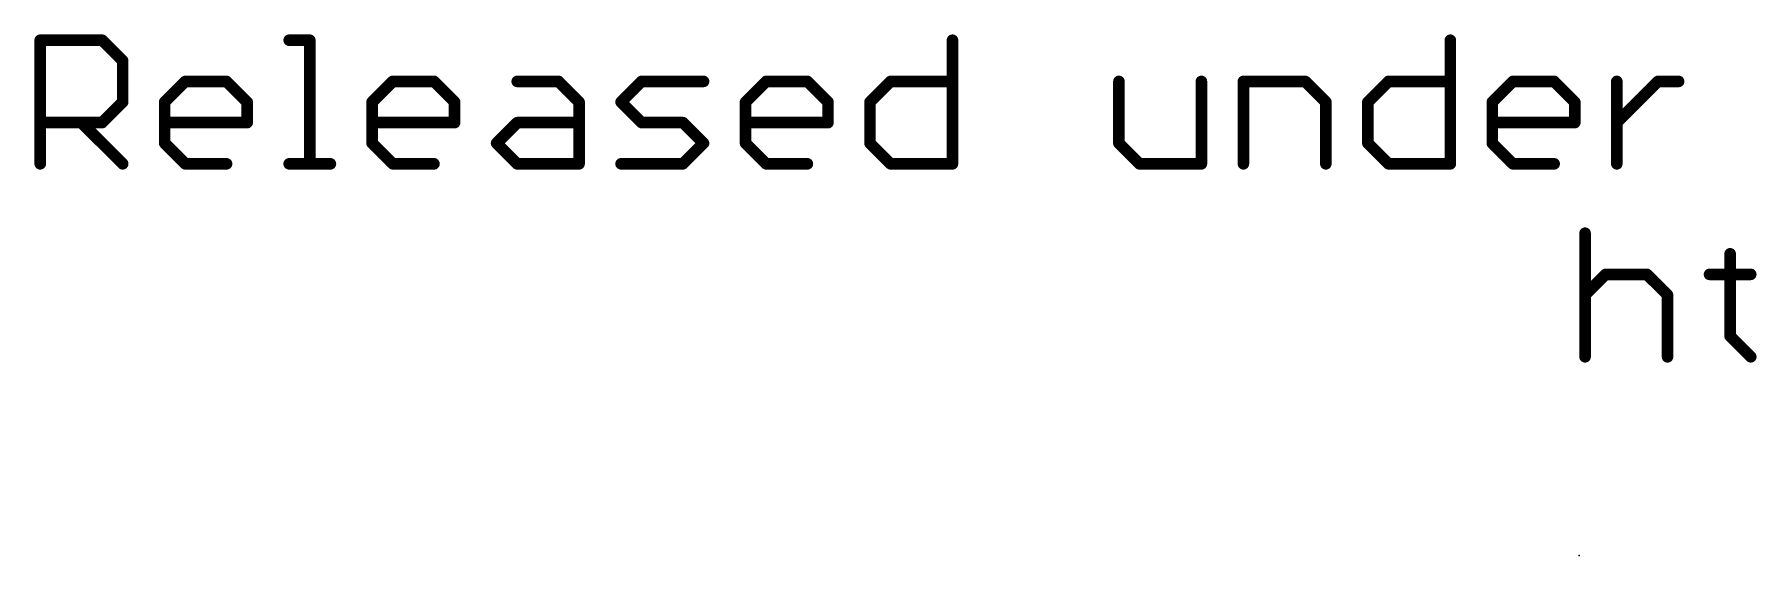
# Model space of a CAD drawing. Extents: x 0 to 108, y -18 to 20.
# Drawn here: x 1.27 to 23.92, y -15.24 to -8.38 of the extents above; entities that cross this region are included whole.
import ezdxf

# ---------------------------------------------------------------- set-up
doc = ezdxf.new("R2010")
doc.units = 0
doc.layers.add('23', color=53, linetype='CONTINUOUS')
doc.layers.add('51', color=53, linetype='CONTINUOUS')

msp = doc.modelspace()

# ---------------------------------------------------------------- linework, layer by layer
at = {"layer": '23'}
msp.add_point((21.59, -15.24), dxfattribs=at)
at = {"layer": '51', "const_width": 0.1524}
for points in [[(1.3462, -10.0838), (1.3462, -8.4568)], [(1.3462, -8.4568), (2.1597, -8.4568)], [(2.1597, -8.4568), (2.4309, -8.728)], [(4.6205, -8.4568), (4.8917, -8.4568)], [(4.8917, -8.4568), (4.8917, -10.0838)], [(13.3452, -8.4568), (13.3452, -10.0838)], [(19.8939, -8.4568), (19.8939, -10.0838)], [(2.4309, -8.728), (2.4309, -9.2703)], [(2.9834, -9.2703), (3.2545, -8.9991)], [(3.2545, -8.9991), (3.7969, -8.9991)], [(3.7969, -8.9991), (4.068, -9.2703)], [(5.7119, -9.2703), (5.9831, -8.9991)], [(5.9831, -8.9991), (6.5254, -8.9991)], [(6.5254, -8.9991), (6.7966, -9.2703)], [(7.6203, -8.9991), (8.1626, -8.9991)], [(8.1626, -8.9991), (8.4338, -9.2703)], [(8.9863, -9.2703), (9.2574, -8.9991)], [(9.2574, -8.9991), (10.0709, -8.9991)], [(10.6234, -9.2703), (10.8946, -8.9991)], [(10.8946, -8.9991), (11.4369, -8.9991)], [(11.4369, -8.9991), (11.7081, -9.2703)], [(12.2606, -9.2703), (12.5317, -8.9991)], [(12.5317, -8.9991), (13.3452, -8.9991)], [(15.5349, -8.9991), (15.5349, -9.8126)], [(16.6195, -10.0838), (16.6195, -8.9991)], [(17.172, -10.0838), (17.172, -8.9991)], [(17.172, -8.9991), (17.9855, -8.9991)], [(17.9855, -8.9991), (18.2567, -9.2703)], [(18.8092, -9.2703), (19.0804, -8.9991)], [(19.0804, -8.9991), (19.8939, -8.9991)], [(20.4464, -9.2703), (20.7175, -8.9991)], [(20.7175, -8.9991), (21.2599, -8.9991)], [(21.2599, -8.9991), (21.531, -9.2703)], [(22.0835, -10.0838), (22.0835, -8.9991)], [(22.0835, -9.5415), (22.6258, -8.9991)], [(22.6258, -8.9991), (22.897, -8.9991)], [(2.4309, -9.2703), (2.1597, -9.5415)], [(2.9834, -9.8126), (2.9834, -9.2703)], [(4.068, -9.2703), (4.068, -9.5415)], [(5.7119, -9.8126), (5.7119, -9.2703)], [(6.7966, -9.2703), (6.7966, -9.5415)], [(8.4338, -9.2703), (8.4338, -10.0838)], [(9.2574, -9.5415), (8.9863, -9.2703)], [(10.6234, -9.8126), (10.6234, -9.2703)], [(11.7081, -9.2703), (11.7081, -9.5415)], [(12.2606, -9.8126), (12.2606, -9.2703)], [(18.2567, -9.2703), (18.2567, -10.0838)], [(18.8092, -9.8126), (18.8092, -9.2703)], [(20.4464, -9.8126), (20.4464, -9.2703)], [(21.531, -9.2703), (21.531, -9.5415)], [(2.1597, -9.5415), (1.3462, -9.5415)], [(1.8885, -9.5415), (2.4309, -10.0838)], [(4.068, -9.5415), (2.9834, -9.5415)], [(6.7966, -9.5415), (5.7119, -9.5415)], [(7.3491, -9.8126), (7.6203, -9.5415)], [(7.6203, -9.5415), (8.4338, -9.5415)], [(9.7998, -9.5415), (9.2574, -9.5415)], [(10.0709, -9.8126), (9.7998, -9.5415)], [(11.7081, -9.5415), (10.6234, -9.5415)], [(21.531, -9.5415), (20.4464, -9.5415)], [(3.2545, -10.0838), (2.9834, -9.8126)], [(5.9831, -10.0838), (5.7119, -9.8126)], [(7.6203, -10.0838), (7.3491, -9.8126)], [(9.7998, -10.0838), (10.0709, -9.8126)], [(10.8946, -10.0838), (10.6234, -9.8126)], [(12.5317, -10.0838), (12.2606, -9.8126)], [(15.5349, -9.8126), (15.8061, -10.0838)], [(19.0804, -10.0838), (18.8092, -9.8126)], [(20.7175, -10.0838), (20.4464, -9.8126)], [(3.7969, -10.0838), (3.2545, -10.0838)], [(4.6205, -10.0838), (5.1628, -10.0838)], [(6.5254, -10.0838), (5.9831, -10.0838)], [(8.4338, -10.0838), (7.6203, -10.0838)], [(8.9863, -10.0838), (9.7998, -10.0838)], [(11.4369, -10.0838), (10.8946, -10.0838)], [(13.3452, -10.0838), (12.5317, -10.0838)], [(15.8061, -10.0838), (16.6195, -10.0838)], [(19.8939, -10.0838), (19.0804, -10.0838)], [(21.2599, -10.0838), (20.7175, -10.0838)], [(21.6662, -10.9968), (21.6662, -12.6238)], [(23.5745, -11.268), (23.5745, -12.3526)], [(21.6662, -11.8103), (21.9374, -11.5391)], [(21.9374, -11.5391), (22.4797, -11.5391)], [(22.4797, -11.5391), (22.7509, -11.8103)], [(23.3034, -11.5391), (23.8457, -11.5391)], [(22.7509, -11.8103), (22.7509, -12.6238)], [(23.5745, -12.3526), (23.8457, -12.6238)]]:
    msp.add_lwpolyline(points, dxfattribs=at)
at = {"layer": '51', "const_width": 0.0762}
for points in [[(1.3843, -8.4568, 1), (1.3081, -8.4568)], [(1.3462, -8.4187, 1), (1.3462, -8.4949)], [(2.1866, -8.4299, 1), (2.1328, -8.4838)], [(2.1597, -8.4949, 1), (2.1597, -8.4187)], [(4.6205, -8.4187, 1), (4.6205, -8.4949)], [(4.9298, -8.4568, 1), (4.8536, -8.4568)], [(4.8917, -8.4949, 1), (4.8917, -8.4187)], [(13.3833, -8.4568, 1), (13.3071, -8.4568)], [(19.932, -8.4568, 1), (19.8558, -8.4568)], [(2.469, -8.728, 1), (2.3928, -8.728)], [(2.4039, -8.7549, 1), (2.4578, -8.701)], [(3.2545, -8.961, 1), (3.2545, -9.0372)], [(3.2815, -9.0261, 1), (3.2276, -8.9722)], [(3.8238, -8.9722, 1), (3.7699, -9.0261)], [(3.7969, -9.0372, 1), (3.7969, -8.961)], [(5.9831, -8.961, 1), (5.9831, -9.0372)], [(6.0101, -9.0261, 1), (5.9562, -8.9722)], [(6.5524, -8.9722, 1), (6.4985, -9.0261)], [(6.5254, -9.0372, 1), (6.5254, -8.961)], [(7.6203, -8.961, 1), (7.6203, -9.0372)], [(8.1895, -8.9722, 1), (8.1357, -9.0261)], [(8.1626, -9.0372, 1), (8.1626, -8.961)], [(9.2574, -8.961, 1), (9.2574, -9.0372)], [(9.2844, -9.0261, 1), (9.2305, -8.9722)], [(10.0709, -9.0372, 1), (10.0709, -8.961)], [(10.8946, -8.961, 1), (10.8946, -9.0372)], [(10.9215, -9.0261, 1), (10.8676, -8.9722)], [(11.4639, -8.9722, 1), (11.41, -9.0261)], [(11.4369, -9.0372, 1), (11.4369, -8.961)], [(12.5317, -8.961, 1), (12.5317, -9.0372)], [(12.5587, -9.0261, 1), (12.5048, -8.9722)], [(13.3452, -9.0372, 1), (13.3452, -8.961)], [(15.573, -8.9991, 1), (15.4968, -8.9991)], [(16.6576, -8.9991, 1), (16.5814, -8.9991)], [(17.2101, -8.9991, 1), (17.1339, -8.9991)], [(17.172, -8.961, 1), (17.172, -9.0372)], [(18.0125, -8.9722, 1), (17.9586, -9.0261)], [(17.9855, -9.0372, 1), (17.9855, -8.961)], [(19.0804, -8.961, 1), (19.0804, -9.0372)], [(19.1073, -9.0261, 1), (19.0534, -8.9722)], [(19.8939, -9.0372, 1), (19.8939, -8.961)], [(20.7175, -8.961, 1), (20.7175, -9.0372)], [(20.7445, -9.0261, 1), (20.6906, -8.9722)], [(21.2868, -8.9722, 1), (21.2329, -9.0261)], [(21.2599, -9.0372, 1), (21.2599, -8.961)], [(22.1216, -8.9991, 1), (22.0454, -8.9991)], [(22.6258, -8.961, 1), (22.6258, -9.0372)], [(22.6528, -9.0261, 1), (22.5989, -8.9722)], [(22.897, -9.0372, 1), (22.897, -8.961)], [(2.3928, -9.2703, 1), (2.469, -9.2703)], [(2.4578, -9.2972, 1), (2.4039, -9.2434)], [(3.0215, -9.2703, 1), (2.9453, -9.2703)], [(2.9564, -9.2434, 1), (3.0103, -9.2972)], [(4.1061, -9.2703, 1), (4.0299, -9.2703)], [(4.0411, -9.2972, 1), (4.095, -9.2434)], [(5.75, -9.2703, 1), (5.6738, -9.2703)], [(5.685, -9.2434, 1), (5.7389, -9.2972)], [(6.8347, -9.2703, 1), (6.7585, -9.2703)], [(6.7697, -9.2972, 1), (6.8236, -9.2434)], [(8.4719, -9.2703, 1), (8.3957, -9.2703)], [(8.4068, -9.2972, 1), (8.4607, -9.2434)], [(9.0132, -9.2434, 1), (8.9593, -9.2972)], [(8.9593, -9.2434, 1), (9.0132, -9.2972)], [(10.6615, -9.2703, 1), (10.5853, -9.2703)], [(10.5965, -9.2434, 1), (10.6504, -9.2972)], [(11.7462, -9.2703, 1), (11.67, -9.2703)], [(11.6811, -9.2972, 1), (11.735, -9.2434)], [(12.2987, -9.2703, 1), (12.2225, -9.2703)], [(12.2336, -9.2434, 1), (12.2875, -9.2972)], [(18.2948, -9.2703, 1), (18.2186, -9.2703)], [(18.2298, -9.2972, 1), (18.2836, -9.2434)], [(18.8473, -9.2703, 1), (18.7711, -9.2703)], [(18.7823, -9.2434, 1), (18.8361, -9.2972)], [(20.4845, -9.2703, 1), (20.4083, -9.2703)], [(20.4194, -9.2434, 1), (20.4733, -9.2972)], [(21.5691, -9.2703, 1), (21.4929, -9.2703)], [(21.5041, -9.2972, 1), (21.558, -9.2434)], [(1.3462, -9.5034, 1), (1.3462, -9.5796)], [(1.9155, -9.5145, 1), (1.8616, -9.5684)], [(2.1328, -9.5145, 1), (2.1866, -9.5684)], [(2.1597, -9.5796, 1), (2.1597, -9.5034)], [(2.9834, -9.5034, 1), (2.9834, -9.5796)], [(4.0299, -9.5415, 1), (4.1061, -9.5415)], [(4.068, -9.5796, 1), (4.068, -9.5034)], [(5.7119, -9.5034, 1), (5.7119, -9.5796)], [(6.7585, -9.5415, 1), (6.8347, -9.5415)], [(6.7966, -9.5796, 1), (6.7966, -9.5034)], [(7.6203, -9.5034, 1), (7.6203, -9.5796)], [(7.6472, -9.5684, 1), (7.5933, -9.5145)], [(8.4338, -9.5796, 1), (8.4338, -9.5034)], [(9.2574, -9.5034, 1), (9.2574, -9.5796)], [(9.2305, -9.5684, 1), (9.2844, -9.5145)], [(9.8267, -9.5145, 1), (9.7728, -9.5684)], [(9.7998, -9.5796, 1), (9.7998, -9.5034)], [(10.6234, -9.5034, 1), (10.6234, -9.5796)], [(11.67, -9.5415, 1), (11.7462, -9.5415)], [(11.7081, -9.5796, 1), (11.7081, -9.5034)], [(20.4464, -9.5034, 1), (20.4464, -9.5796)], [(21.4929, -9.5415, 1), (21.5691, -9.5415)], [(21.531, -9.5796, 1), (21.531, -9.5034)], [(22.0566, -9.5145, 1), (22.1105, -9.5684)], [(3.0103, -9.7857, 1), (2.9564, -9.8396)], [(5.7389, -9.7857, 1), (5.685, -9.8396)], [(7.376, -9.7857, 1), (7.3222, -9.8396)], [(10.0979, -9.8396, 1), (10.044, -9.7857)], [(10.6504, -9.7857, 1), (10.5965, -9.8396)], [(12.2875, -9.7857, 1), (12.2336, -9.8396)], [(15.5618, -9.7857, 1), (15.5079, -9.8396)], [(18.8361, -9.7857, 1), (18.7823, -9.8396)], [(20.4733, -9.7857, 1), (20.4194, -9.8396)], [(2.9453, -9.8126, 1), (3.0215, -9.8126)], [(5.6738, -9.8126, 1), (5.75, -9.8126)], [(7.3222, -9.7857, 1), (7.376, -9.8396)], [(10.044, -9.8396, 1), (10.0979, -9.7857)], [(10.5853, -9.8126, 1), (10.6615, -9.8126)], [(12.2225, -9.8126, 1), (12.2987, -9.8126)], [(15.4968, -9.8126, 1), (15.573, -9.8126)], [(18.7711, -9.8126, 1), (18.8473, -9.8126)], [(20.4083, -9.8126, 1), (20.4845, -9.8126)], [(1.3081, -10.0838, 1), (1.3843, -10.0838)], [(2.4039, -10.1107, 1), (2.4578, -10.0569)], [(3.2545, -10.0457, 1), (3.2545, -10.1219)], [(3.2276, -10.1107, 1), (3.2815, -10.0569)], [(3.7969, -10.1219, 1), (3.7969, -10.0457)], [(4.6205, -10.0457, 1), (4.6205, -10.1219)], [(4.8536, -10.0838, 1), (4.9298, -10.0838)], [(5.1628, -10.1219, 1), (5.1628, -10.0457)], [(5.9831, -10.0457, 1), (5.9831, -10.1219)], [(5.9562, -10.1107, 1), (6.0101, -10.0569)], [(6.5254, -10.1219, 1), (6.5254, -10.0457)], [(7.6203, -10.0457, 1), (7.6203, -10.1219)], [(7.5933, -10.1107, 1), (7.6472, -10.0569)], [(8.3957, -10.0838, 1), (8.4719, -10.0838)], [(8.4338, -10.1219, 1), (8.4338, -10.0457)], [(8.9863, -10.0457, 1), (8.9863, -10.1219)], [(9.7728, -10.0569, 1), (9.8267, -10.1107)], [(9.7998, -10.1219, 1), (9.7998, -10.0457)], [(10.8946, -10.0457, 1), (10.8946, -10.1219)], [(10.8676, -10.1107, 1), (10.9215, -10.0569)], [(11.4369, -10.1219, 1), (11.4369, -10.0457)], [(12.5317, -10.0457, 1), (12.5317, -10.1219)], [(12.5048, -10.1107, 1), (12.5587, -10.0569)], [(13.3071, -10.0838, 1), (13.3833, -10.0838)], [(13.3452, -10.1219, 1), (13.3452, -10.0457)], [(15.8061, -10.0457, 1), (15.8061, -10.1219)], [(15.7791, -10.1107, 1), (15.833, -10.0569)], [(16.5814, -10.0838, 1), (16.6576, -10.0838)], [(16.6195, -10.1219, 1), (16.6195, -10.0457)], [(17.1339, -10.0838, 1), (17.2101, -10.0838)], [(18.2186, -10.0838, 1), (18.2948, -10.0838)], [(19.0804, -10.0457, 1), (19.0804, -10.1219)], [(19.0534, -10.1107, 1), (19.1073, -10.0569)], [(19.8558, -10.0838, 1), (19.932, -10.0838)], [(19.8939, -10.1219, 1), (19.8939, -10.0457)], [(20.7175, -10.0457, 1), (20.7175, -10.1219)], [(20.6906, -10.1107, 1), (20.7445, -10.0569)], [(21.2599, -10.1219, 1), (21.2599, -10.0457)], [(22.0454, -10.0838, 1), (22.1216, -10.0838)], [(21.7043, -10.9968, 1), (21.6281, -10.9968)], [(23.6126, -11.268, 1), (23.5364, -11.268)], [(21.9374, -11.501, 1), (21.9374, -11.5772)], [(21.9643, -11.5661, 1), (21.9104, -11.5122)], [(22.5066, -11.5122, 1), (22.4528, -11.5661)], [(22.4797, -11.5772, 1), (22.4797, -11.501)], [(23.3034, -11.501, 1), (23.3034, -11.5772)], [(23.8457, -11.5772, 1), (23.8457, -11.501)], [(21.6393, -11.7834, 1), (21.6931, -11.8372)], [(22.789, -11.8103, 1), (22.7128, -11.8103)], [(22.7239, -11.8372, 1), (22.7778, -11.7834)], [(23.6015, -12.3257, 1), (23.5476, -12.3796)], [(23.5364, -12.3526, 1), (23.6126, -12.3526)], [(21.6281, -12.6238, 1), (21.7043, -12.6238)], [(22.7128, -12.6238, 1), (22.789, -12.6238)], [(23.8187, -12.6507, 1), (23.8726, -12.5969)]]:
    msp.add_lwpolyline(points, format="xyb", dxfattribs=at)

doc.saveas('drawing.dxf')
